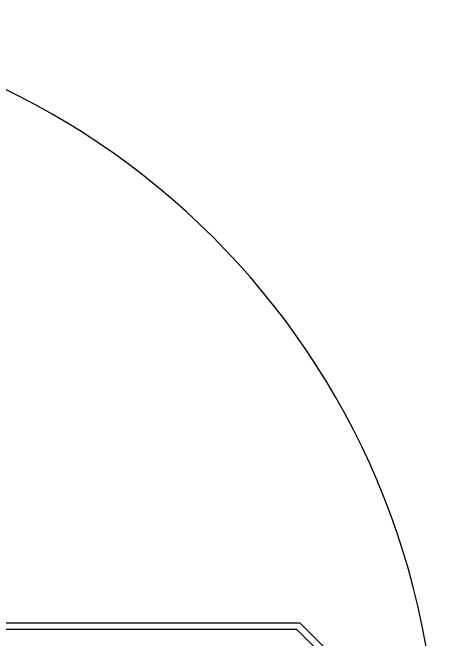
# Model space of a CAD drawing. Extents: x 116 to 183, y -110.2 to -37.6.
# Drawn here: x 164.39 to 182.95, y -64.98 to -37.57 of the extents above; entities that cross this region are included whole.
import ezdxf

# ---------------------------------------------------------------- set-up
doc = ezdxf.new("R2010")
doc.units = 0
doc.layers.add('BLACK', color=7, linetype='CONTINUOUS')

msp = doc.modelspace()

# ---------------------------------------------------------------- linework, layer by layer
at = {"layer": 'BLACK', "linetype": 'CONTINUOUS'}
for p, q in [((162.862132, -64.25), (176.875, -64.25)), ((176.875, -64.25), (176.904264, -64.252882)), ((176.904264, -64.252882), (176.915649, -64.257598)), ((176.915649, -64.257598), (176.958335, -64.275279)), ((176.958335, -64.275279), (176.981066, -64.293934)), ((176.981066, -64.293934), (178.608132, -65.921)), ((176.812868, -64.55), (162.8, -64.55)), ((178.396, -66.133132), (176.812868, -64.55))]:
    msp.add_line(p, q, dxfattribs=at)
at = {"layer": 'BLACK'}
msp.add_arc((149.450502, -71.074296), 33.5, 0, 180, dxfattribs=at)

doc.saveas('drawing.dxf')
